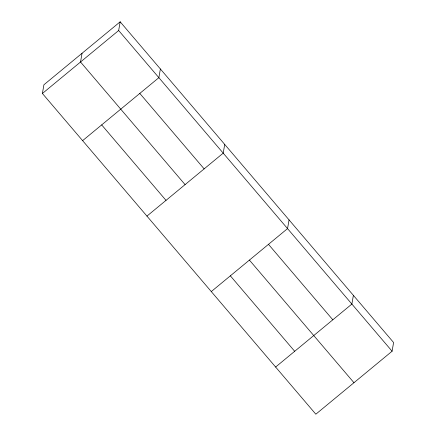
<?xml version="1.0" encoding="UTF-8"?>
<svg xmlns="http://www.w3.org/2000/svg" width="436" height="436" viewBox="0 0 436 436"><rect width="100%" height="100%" fill="white"/><g stroke="black" fill="none" stroke-linecap="round" stroke-linejoin="round"><path stroke-width="0.65" d="M42.406 93.484L43.911 84.775L120.167 21.8L393.594 342.516L392.089 351.225L315.833 414.2L42.406 93.484L118.663 30.509L120.167 21.8M82.039 53.29L80.535 61.999L185.082 184.624M160.377 68.964L158.873 77.673L82.611 140.648M224.714 144.425L223.21 153.134L146.948 216.109M289.052 219.891L287.547 228.6L211.286 291.575M353.389 295.352L351.879 304.061L275.623 367.036M118.663 30.509L392.089 351.225M139.809 93.418L204.146 168.879M268.483 244.34L332.815 319.806M249.414 260.085L353.961 382.71M101.681 124.903L166.012 200.369M230.35 275.83L294.687 351.291"/></g></svg>
